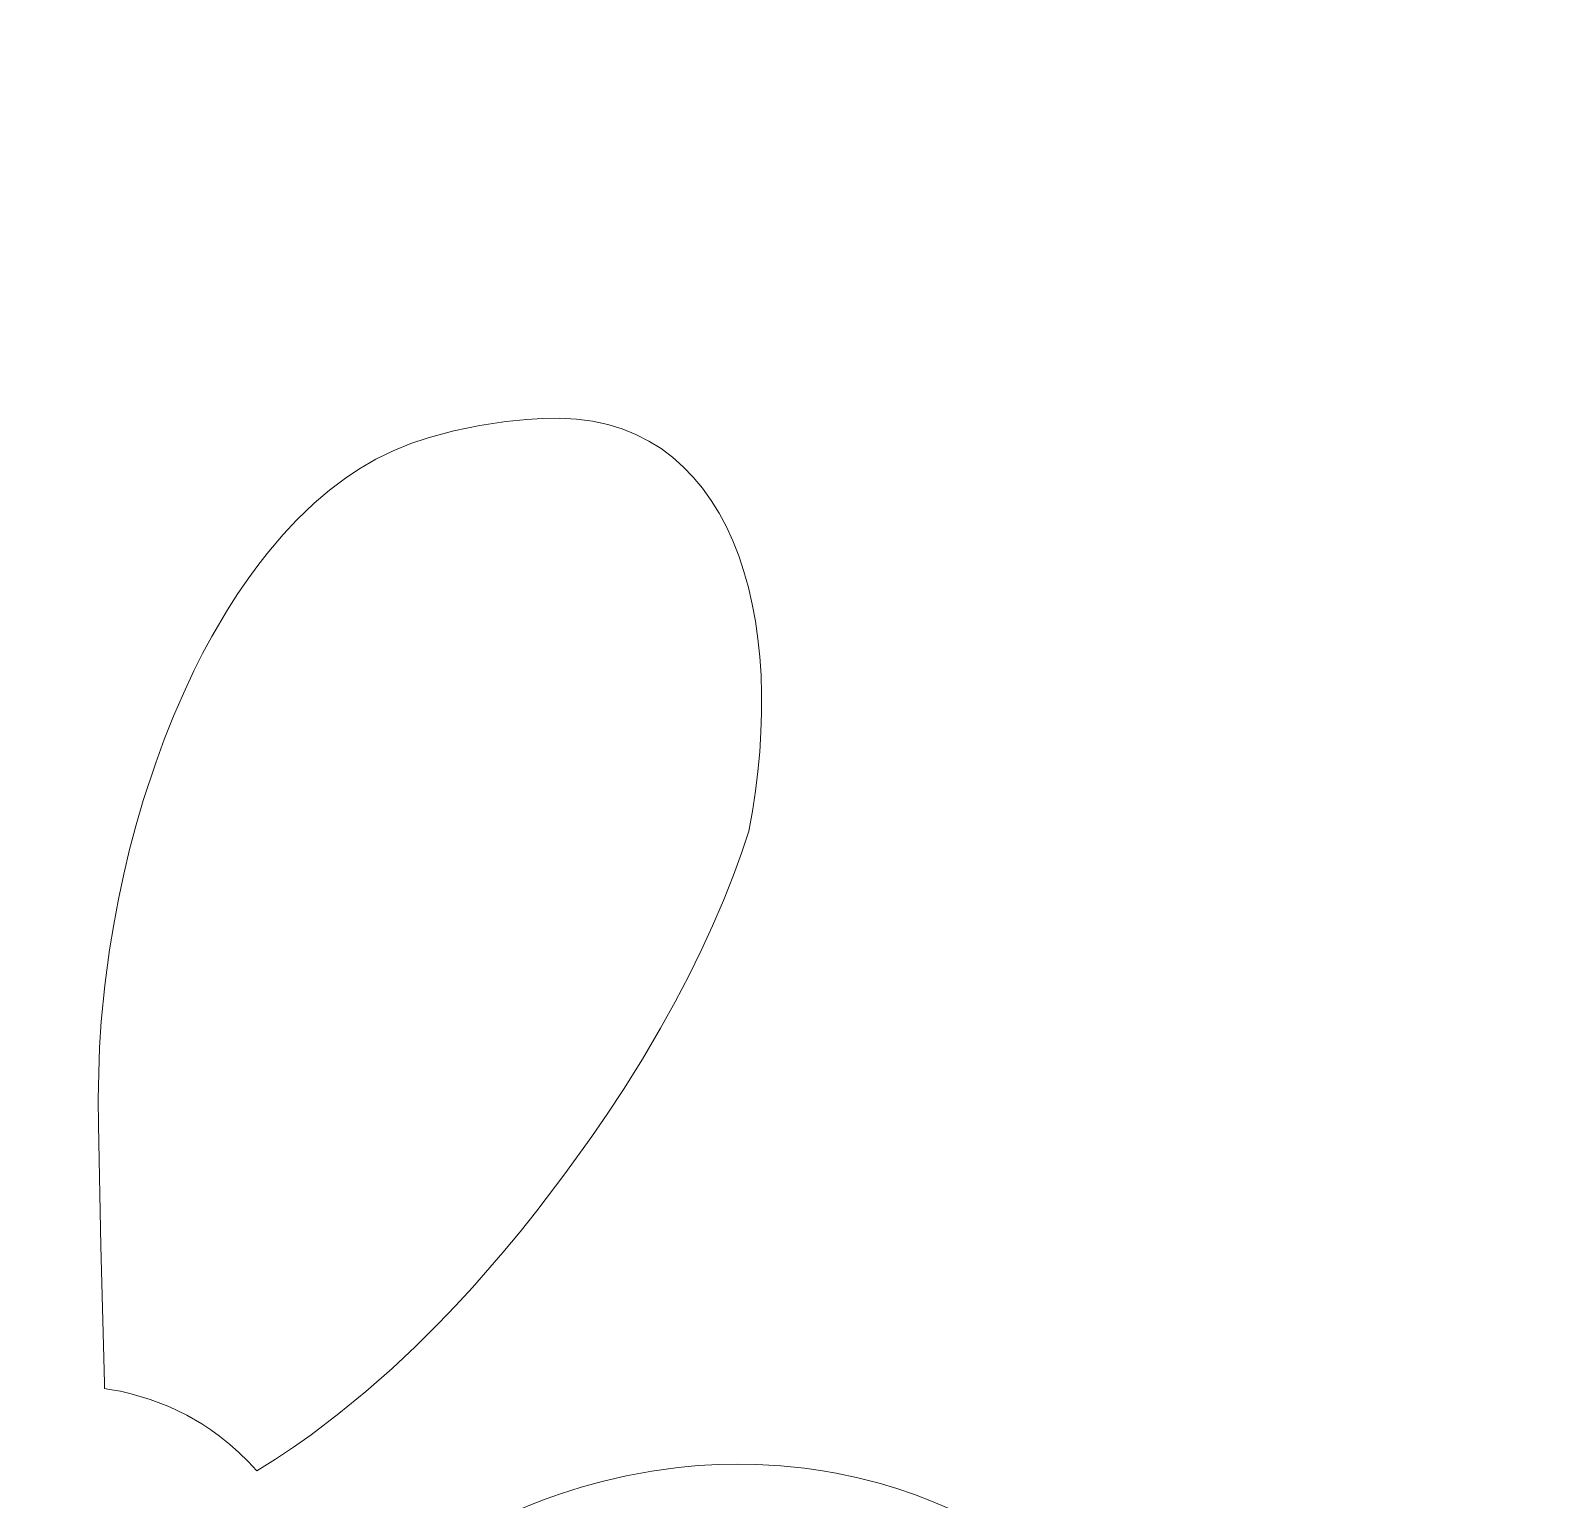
# Model space of a CAD drawing. Header units: centimetres. Extents: x -59 to 59, y -29 to 29.
# Drawn here: x 27.328 to 28.995, y -23.097 to -21.473 of the extents above; entities that cross this region are included whole.
import ezdxf

# ---------------------------------------------------------------- set-up
doc = ezdxf.new("R2010")
doc.units = ezdxf.units.CM
doc.header["$MEASUREMENT"] = 0
doc.layers.add('Camada 1', color=7, linetype='Continuous')

msp = doc.modelspace()

# ---------------------------------------------------------------- linework, layer by layer
at = {"layer": 'Camada 1', "color": 250, "lineweight": 9}
msp.add_open_spline([(26.47003, -27.1212), (27.42614, -26.64945), (28.54442, -26.35302), (29.66271, -26.05656), (29.66271, -26.05656), (29.66271, -26.05656), (30.6627, -25.86666), (30.6627, -25.86666), (30.6627, -25.86666), (30.6627, -25.86666), (30.6627, -7.06496), (30.6627, -7.06496), (30.6627, -7.06496), (30.6627, -7.06496), (5.66269, -7.06496), (5.66269, -7.06496), (5.66269, -7.06496), (5.66269, -7.06496), (5.66269, -25.86666), (5.66269, -25.86666), (5.66269, -25.86666), (5.66269, -25.86666), (6.66268, -26.05656), (6.66268, -26.05656), (6.66268, -26.05656), (7.78097, -26.35302), (8.89925, -26.64945), (9.85536, -27.1212), (9.85536, -27.1212), (10.81147, -27.59296), (11.6054, -28.24002), (12.31621, -28.67513), (12.31621, -28.67513), (13.02703, -29.11024), (13.65475, -29.3334), (14.31699, -29.37615), (14.31699, -29.37615), (14.9792, -29.41889), (15.67593, -29.28124), (16.32264, -29.03124), (16.32264, -29.03124), (16.96934, -28.78124), (17.56602, -28.41889), (18.16269, -28.05656), (18.16269, -28.05656), (18.75936, -28.41889), (19.35605, -28.78124), (20.00275, -29.03124), (20.00275, -29.03124), (20.64946, -29.28124), (21.34619, -29.41889), (22.0084, -29.37615), (22.0084, -29.37615), (22.67065, -29.3334), (23.29836, -29.11024), (24.00918, -28.67513), (24.00918, -28.67513), (24.71999, -28.24002), (25.51393, -27.59296), (26.47003, -27.1212)], degree=3, knots=[0, 0, 0, 0, 0.0625, 0.0625, 0.0625, 0.0625, 0.125, 0.125, 0.125, 0.125, 0.1875, 0.1875, 0.1875, 0.1875, 0.25, 0.25, 0.25, 0.25, 0.3125, 0.3125, 0.3125, 0.3125, 0.375, 0.375, 0.375, 0.375, 0.4375, 0.4375, 0.4375, 0.4375, 0.5, 0.5, 0.5, 0.5, 0.5625, 0.5625, 0.5625, 0.5625, 0.625, 0.625, 0.625, 0.625, 0.6875, 0.6875, 0.6875, 0.6875, 0.75, 0.75, 0.75, 0.75, 0.8125, 0.8125, 0.8125, 0.8125, 0.875, 0.875, 0.875, 0.875, 1, 1, 1, 1], dxfattribs=at)
at = {"layer": 'Camada 1', "color": 1, "lineweight": 9}
for points, knots in [([(28.12143, -22.35809), (28.16762, -22.12231), (28.10448, -21.89072), (27.89334, -21.9022), (27.89334, -21.9022), (27.89334, -21.9022), (27.87613, -21.90314), (27.87613, -21.90314), (27.87613, -21.90314), (27.87613, -21.90314), (27.85325, -21.90539), (27.85325, -21.90539), (27.85325, -21.90539), (27.85325, -21.90539), (27.82444, -21.90991), (27.82444, -21.90991), (27.82444, -21.90991), (27.82444, -21.90991), (27.79577, -21.91587), (27.79577, -21.91587), (27.79577, -21.91587), (27.79577, -21.91587), (27.76745, -21.92338), (27.76745, -21.92338), (27.76745, -21.92338), (27.76745, -21.92338), (27.7482, -21.9296), (27.7482, -21.9296), (27.7482, -21.9296), (27.7482, -21.9296), (27.7285, -21.93767), (27.7285, -21.93767), (27.7285, -21.93767), (27.7285, -21.93767), (27.70943, -21.94722), (27.70943, -21.94722), (27.70943, -21.94722), (27.70943, -21.94722), (27.69089, -21.95812), (27.69089, -21.95812), (27.69089, -21.95812), (27.69089, -21.95812), (27.67615, -21.96799), (27.67615, -21.96799), (27.67615, -21.96799), (27.67615, -21.96799), (27.65844, -21.98139), (27.65844, -21.98139), (27.65844, -21.98139), (27.65844, -21.98139), (27.64151, -21.99582), (27.64151, -21.99582), (27.64151, -21.99582), (27.64151, -21.99582), (27.62239, -22.01414), (27.62239, -22.01414), (27.62239, -22.01414), (27.62239, -22.01414), (27.60729, -22.03022), (27.60729, -22.03022), (27.60729, -22.03022), (27.60729, -22.03022), (27.58944, -22.05127), (27.58944, -22.05127), (27.58944, -22.05127), (27.58944, -22.05127), (27.5791, -22.06453), (27.5791, -22.06453), (27.5791, -22.06453), (27.5791, -22.06453), (27.56915, -22.07808), (27.56915, -22.07808), (27.56915, -22.07808), (27.56915, -22.07808), (27.55707, -22.09563), (27.55707, -22.09563), (27.55707, -22.09563), (27.55707, -22.09563), (27.54557, -22.11358), (27.54557, -22.11358), (27.54557, -22.11358), (27.54557, -22.11358), (27.5283, -22.14304), (27.5283, -22.14304), (27.5283, -22.14304), (27.5283, -22.14304), (27.51819, -22.16185), (27.51819, -22.16185), (27.51819, -22.16185), (27.51819, -22.16185), (27.50856, -22.18093), (27.50856, -22.18093), (27.50856, -22.18093), (27.50856, -22.18093), (27.49688, -22.20581), (27.49688, -22.20581), (27.49688, -22.20581), (27.49688, -22.20581), (27.48597, -22.23105), (27.48597, -22.23105), (27.48597, -22.23105), (27.48597, -22.23105), (27.4758, -22.25661), (27.4758, -22.25661), (27.4758, -22.25661), (27.4758, -22.25661), (27.46634, -22.28245), (27.46634, -22.28245), (27.46634, -22.28245), (27.46634, -22.28245), (27.4526, -22.32431), (27.4526, -22.32431), (27.4526, -22.32431), (27.4526, -22.32431), (27.44474, -22.35116), (27.44474, -22.35116), (27.44474, -22.35116), (27.44474, -22.35116), (27.43756, -22.37822), (27.43756, -22.37822), (27.43756, -22.37822), (27.43756, -22.37822), (27.43102, -22.40571), (27.43102, -22.40571), (27.43102, -22.40571), (27.43102, -22.40571), (27.42516, -22.43337), (27.42516, -22.43337), (27.42516, -22.43337), (27.42516, -22.43337), (27.41996, -22.46117), (27.41996, -22.46117), (27.41996, -22.46117), (27.41996, -22.46117), (27.4154, -22.48909), (27.4154, -22.48909), (27.4154, -22.48909), (27.4154, -22.48909), (27.41002, -22.52843), (27.41002, -22.52843), (27.41002, -22.52843), (27.41002, -22.52843), (27.40615, -22.56836), (27.40615, -22.56836), (27.40615, -22.56836), (27.40615, -22.56836), (27.40438, -22.59694), (27.40438, -22.59694), (27.40438, -22.59694), (27.40438, -22.59694), (27.40336, -22.62557), (27.40336, -22.62557), (27.40336, -22.62557), (27.40336, -22.62557), (27.40294, -22.65422), (27.40294, -22.65422), (27.40294, -22.65422), (27.40294, -22.65422), (27.40311, -22.68288), (27.40311, -22.68288), (27.40311, -22.68288), (27.40311, -22.68288), (27.40583, -22.81607), (27.40583, -22.81607), (27.40583, -22.81607), (27.40583, -22.81607), (27.40854, -22.92633), (27.40854, -22.92633), (27.40854, -22.92633), (27.40854, -22.92633), (27.4097, -22.96792), (27.4097, -22.96792), (27.4097, -22.96792), (27.4097, -22.96792), (27.4099, -22.97397), (27.4099, -22.97397), (27.4099, -22.97397), (27.4099, -22.97397), (27.41536, -22.97489), (27.41536, -22.97489), (27.41536, -22.97489), (27.41536, -22.97489), (27.42733, -22.97699), (27.42733, -22.97699), (27.42733, -22.97699), (27.42733, -22.97699), (27.4392, -22.97966), (27.4392, -22.97966), (27.4392, -22.97966), (27.4392, -22.97966), (27.46034, -22.98592), (27.46034, -22.98592), (27.46034, -22.98592), (27.46034, -22.98592), (27.48092, -22.99388), (27.48092, -22.99388), (27.48092, -22.99388), (27.48092, -22.99388), (27.50081, -23.00348), (27.50081, -23.00348), (27.50081, -23.00348), (27.50081, -23.00348), (27.5172, -23.013), (27.5172, -23.013), (27.5172, -23.013), (27.5172, -23.013), (27.52715, -23.01956), (27.52715, -23.01956), (27.52715, -23.01956), (27.52715, -23.01956), (27.53681, -23.02656), (27.53681, -23.02656), (27.53681, -23.02656), (27.53681, -23.02656), (27.5478, -23.03535), (27.5478, -23.03535), (27.5478, -23.03535), (27.5478, -23.03535), (27.55833, -23.0447), (27.55833, -23.0447), (27.55833, -23.0447), (27.55833, -23.0447), (27.56839, -23.05458), (27.56839, -23.05458), (27.56839, -23.05458), (27.56839, -23.05458), (27.57794, -23.06497), (27.57794, -23.06497), (27.57794, -23.06497), (27.57794, -23.06497), (27.59883, -23.05183), (27.59883, -23.05183), (27.59883, -23.05183), (27.59883, -23.05183), (27.6186, -23.03863), (27.6186, -23.03863), (27.6186, -23.03863), (27.6186, -23.03863), (27.63802, -23.0249), (27.63802, -23.0249), (27.63802, -23.0249), (27.63802, -23.0249), (27.66873, -23.00163), (27.66873, -23.00163), (27.66873, -23.00163), (27.66873, -23.00163), (27.69856, -22.97719), (27.69856, -22.97719), (27.69856, -22.97719), (27.69856, -22.97719), (27.72751, -22.9517), (27.72751, -22.9517), (27.72751, -22.9517), (27.72751, -22.9517), (27.75331, -22.92746), (27.75331, -22.92746), (27.75331, -22.92746), (27.75331, -22.92746), (27.77841, -22.90247), (27.77841, -22.90247), (27.77841, -22.90247), (27.77841, -22.90247), (27.79754, -22.88248), (27.79754, -22.88248), (27.79754, -22.88248), (27.79754, -22.88248), (27.8163, -22.86211), (27.8163, -22.86211), (27.8163, -22.86211), (27.8163, -22.86211), (27.84984, -22.82368), (27.84984, -22.82368), (27.84984, -22.82368), (27.84984, -22.82368), (27.86884, -22.80075), (27.86884, -22.80075), (27.86884, -22.80075), (27.86884, -22.80075), (27.88743, -22.77747), (27.88743, -22.77747), (27.88743, -22.77747), (27.88743, -22.77747), (27.91837, -22.73681), (27.91837, -22.73681), (27.91837, -22.73681), (27.91837, -22.73681), (27.94817, -22.6953), (27.94817, -22.6953), (27.94817, -22.6953), (27.94817, -22.6953), (27.96578, -22.66961), (27.96578, -22.66961), (27.96578, -22.66961), (27.96578, -22.66961), (27.9829, -22.64358), (27.9829, -22.64358), (27.9829, -22.64358), (27.9829, -22.64358), (28.0039, -22.60996), (28.0039, -22.60996), (28.0039, -22.60996), (28.0039, -22.60996), (28.02398, -22.57577), (28.02398, -22.57577), (28.02398, -22.57577), (28.02398, -22.57577), (28.04013, -22.54659), (28.04013, -22.54659), (28.04013, -22.54659), (28.04013, -22.54659), (28.05557, -22.51701), (28.05557, -22.51701), (28.05557, -22.51701), (28.05557, -22.51701), (28.06887, -22.48993), (28.06887, -22.48993), (28.06887, -22.48993), (28.06887, -22.48993), (28.08148, -22.46252), (28.08148, -22.46252), (28.08148, -22.46252), (28.08148, -22.46252), (28.09336, -22.43477), (28.09336, -22.43477), (28.09336, -22.43477), (28.09336, -22.43477), (28.10447, -22.4067), (28.10447, -22.4067), (28.10447, -22.4067), (28.10447, -22.4067), (28.11325, -22.3825), (28.11325, -22.3825), (28.11325, -22.3825), (28.11325, -22.3825), (28.12143, -22.35809), (28.12143, -22.35809), (28.12143, -22.35809), (28.12143, -22.35809), (28.12143, -22.35809), (28.12143, -22.35809)], [0, 0, 0, 0, 0.0116279, 0.0116279, 0.0116279, 0.0116279, 0.0232558, 0.0232558, 0.0232558, 0.0232558, 0.0348837, 0.0348837, 0.0348837, 0.0348837, 0.0465116, 0.0465116, 0.0465116, 0.0465116, 0.0581395, 0.0581395, 0.0581395, 0.0581395, 0.0697674, 0.0697674, 0.0697674, 0.0697674, 0.0813953, 0.0813953, 0.0813953, 0.0813953, 0.0930233, 0.0930233, 0.0930233, 0.0930233, 0.1046512, 0.1046512, 0.1046512, 0.1046512, 0.1162791, 0.1162791, 0.1162791, 0.1162791, 0.127907, 0.127907, 0.127907, 0.127907, 0.1395349, 0.1395349, 0.1395349, 0.1395349, 0.1511628, 0.1511628, 0.1511628, 0.1511628, 0.1627907, 0.1627907, 0.1627907, 0.1627907, 0.1744186, 0.1744186, 0.1744186, 0.1744186, 0.1860465, 0.1860465, 0.1860465, 0.1860465, 0.1976744, 0.1976744, 0.1976744, 0.1976744, 0.2093023, 0.2093023, 0.2093023, 0.2093023, 0.2209302, 0.2209302, 0.2209302, 0.2209302, 0.2325581, 0.2325581, 0.2325581, 0.2325581, 0.244186, 0.244186, 0.244186, 0.244186, 0.255814, 0.255814, 0.255814, 0.255814, 0.2674419, 0.2674419, 0.2674419, 0.2674419, 0.2790698, 0.2790698, 0.2790698, 0.2790698, 0.2906977, 0.2906977, 0.2906977, 0.2906977, 0.3023256, 0.3023256, 0.3023256, 0.3023256, 0.3139535, 0.3139535, 0.3139535, 0.3139535, 0.3255814, 0.3255814, 0.3255814, 0.3255814, 0.3372093, 0.3372093, 0.3372093, 0.3372093, 0.3488372, 0.3488372, 0.3488372, 0.3488372, 0.3604651, 0.3604651, 0.3604651, 0.3604651, 0.372093, 0.372093, 0.372093, 0.372093, 0.3837209, 0.3837209, 0.3837209, 0.3837209, 0.3953488, 0.3953488, 0.3953488, 0.3953488, 0.4069767, 0.4069767, 0.4069767, 0.4069767, 0.4186047, 0.4186047, 0.4186047, 0.4186047, 0.4302326, 0.4302326, 0.4302326, 0.4302326, 0.4418605, 0.4418605, 0.4418605, 0.4418605, 0.4534884, 0.4534884, 0.4534884, 0.4534884, 0.4651163, 0.4651163, 0.4651163, 0.4651163, 0.4767442, 0.4767442, 0.4767442, 0.4767442, 0.4883721, 0.4883721, 0.4883721, 0.4883721, 0.5, 0.5, 0.5, 0.5, 0.5116279, 0.5116279, 0.5116279, 0.5116279, 0.5232558, 0.5232558, 0.5232558, 0.5232558, 0.5348837, 0.5348837, 0.5348837, 0.5348837, 0.5465116, 0.5465116, 0.5465116, 0.5465116, 0.5581395, 0.5581395, 0.5581395, 0.5581395, 0.5697674, 0.5697674, 0.5697674, 0.5697674, 0.5813953, 0.5813953, 0.5813953, 0.5813953, 0.5930233, 0.5930233, 0.5930233, 0.5930233, 0.6046512, 0.6046512, 0.6046512, 0.6046512, 0.6162791, 0.6162791, 0.6162791, 0.6162791, 0.627907, 0.627907, 0.627907, 0.627907, 0.6395349, 0.6395349, 0.6395349, 0.6395349, 0.6511628, 0.6511628, 0.6511628, 0.6511628, 0.6627907, 0.6627907, 0.6627907, 0.6627907, 0.6744186, 0.6744186, 0.6744186, 0.6744186, 0.6860465, 0.6860465, 0.6860465, 0.6860465, 0.6976744, 0.6976744, 0.6976744, 0.6976744, 0.7093023, 0.7093023, 0.7093023, 0.7093023, 0.7209302, 0.7209302, 0.7209302, 0.7209302, 0.7325581, 0.7325581, 0.7325581, 0.7325581, 0.744186, 0.744186, 0.744186, 0.744186, 0.755814, 0.755814, 0.755814, 0.755814, 0.7674419, 0.7674419, 0.7674419, 0.7674419, 0.7790698, 0.7790698, 0.7790698, 0.7790698, 0.7906977, 0.7906977, 0.7906977, 0.7906977, 0.8023256, 0.8023256, 0.8023256, 0.8023256, 0.8139535, 0.8139535, 0.8139535, 0.8139535, 0.8255814, 0.8255814, 0.8255814, 0.8255814, 0.8372093, 0.8372093, 0.8372093, 0.8372093, 0.8488372, 0.8488372, 0.8488372, 0.8488372, 0.8604651, 0.8604651, 0.8604651, 0.8604651, 0.872093, 0.872093, 0.872093, 0.872093, 0.8837209, 0.8837209, 0.8837209, 0.8837209, 0.8953488, 0.8953488, 0.8953488, 0.8953488, 0.9069767, 0.9069767, 0.9069767, 0.9069767, 0.9186047, 0.9186047, 0.9186047, 0.9186047, 0.9302326, 0.9302326, 0.9302326, 0.9302326, 0.9418605, 0.9418605, 0.9418605, 0.9418605, 0.9534884, 0.9534884, 0.9534884, 0.9534884, 0.9651163, 0.9651163, 0.9651163, 0.9651163, 0.9767442, 0.9767442, 0.9767442, 0.9767442, 1, 1, 1, 1]), ([(27.63218, -23.24057), (27.63218, -23.24057), (27.63432, -23.24347), (27.63432, -23.24347), (27.63432, -23.24347), (27.63432, -23.24347), (27.63594, -23.24681), (27.63594, -23.24681), (27.63594, -23.24681), (27.63594, -23.24681), (27.63824, -23.25351), (27.63824, -23.25351), (27.63824, -23.25351), (27.63824, -23.25351), (27.64192, -23.26579), (27.64192, -23.26579), (27.64192, -23.26579), (27.64192, -23.26579), (27.64503, -23.27823), (27.64503, -23.27823), (27.64503, -23.27823), (27.64503, -23.27823), (27.64795, -23.29292), (27.64795, -23.29292), (27.64795, -23.29292), (27.64795, -23.29292), (27.65013, -23.30775), (27.65013, -23.30775), (27.65013, -23.30775), (27.65013, -23.30775), (27.65148, -23.32123), (27.65148, -23.32123), (27.65148, -23.32123), (27.65148, -23.32123), (27.65221, -23.33476), (27.65221, -23.33476), (27.65221, -23.33476), (27.65221, -23.33476), (27.65229, -23.35077), (27.65229, -23.35077), (27.65229, -23.35077), (27.65229, -23.35077), (27.65152, -23.36675), (27.65152, -23.36675), (27.65152, -23.36675), (27.65152, -23.36675), (27.65027, -23.37995), (27.65027, -23.37995), (27.65027, -23.37995), (27.65027, -23.37995), (27.64845, -23.39308), (27.64845, -23.39308), (27.64845, -23.39308), (27.64845, -23.39308), (27.64584, -23.40727), (27.64584, -23.40727), (27.64584, -23.40727), (27.64584, -23.40727), (27.64259, -23.42132), (27.64259, -23.42132), (27.64259, -23.42132), (27.64259, -23.42132), (27.63929, -23.43323), (27.63929, -23.43323), (27.63929, -23.43323), (27.63929, -23.43323), (27.63552, -23.44499), (27.63552, -23.44499), (27.63552, -23.44499), (27.63552, -23.44499), (27.63238, -23.45369), (27.63238, -23.45369), (27.63238, -23.45369), (27.63238, -23.45369), (27.63587, -23.45563), (27.63587, -23.45563), (27.63587, -23.45563), (27.63587, -23.45563), (27.63904, -23.45809), (27.63904, -23.45809), (27.63904, -23.45809), (27.63904, -23.45809), (27.64345, -23.46131), (27.64345, -23.46131), (27.64345, -23.46131), (27.64345, -23.46131), (27.66367, -23.47592), (27.66367, -23.47592), (27.66367, -23.47592), (27.66367, -23.47592), (27.68468, -23.4904), (27.68468, -23.4904), (27.68468, -23.4904), (27.68468, -23.4904), (27.73302, -23.52273), (27.73302, -23.52273), (27.73302, -23.52273), (27.73302, -23.52273), (27.75554, -23.53741), (27.75554, -23.53741), (27.75554, -23.53741), (27.75554, -23.53741), (27.77829, -23.55169), (27.77829, -23.55169), (27.77829, -23.55169), (27.77829, -23.55169), (27.81301, -23.57203), (27.81301, -23.57203), (27.81301, -23.57203), (27.81301, -23.57203), (27.84263, -23.58762), (27.84263, -23.58762), (27.84263, -23.58762), (27.84263, -23.58762), (27.86124, -23.59645), (27.86124, -23.59645), (27.86124, -23.59645), (27.86124, -23.59645), (27.88011, -23.60467), (27.88011, -23.60467), (27.88011, -23.60467), (27.88011, -23.60467), (27.89968, -23.61256), (27.89968, -23.61256), (27.89968, -23.61256), (27.89968, -23.61256), (27.91943, -23.61998), (27.91943, -23.61998), (27.91943, -23.61998), (27.91943, -23.61998), (27.94674, -23.62957), (27.94674, -23.62957), (27.94674, -23.62957), (27.94674, -23.62957), (27.97422, -23.63864), (27.97422, -23.63864), (27.97422, -23.63864), (27.97422, -23.63864), (28.01591, -23.651), (28.01591, -23.651), (28.01591, -23.651), (28.01591, -23.651), (28.04116, -23.6576), (28.04116, -23.6576), (28.04116, -23.6576), (28.04116, -23.6576), (28.06654, -23.6636), (28.06654, -23.6636), (28.06654, -23.6636), (28.06654, -23.6636), (28.09004, -23.66863), (28.09004, -23.66863), (28.09004, -23.66863), (28.09004, -23.66863), (28.11364, -23.67315), (28.11364, -23.67315), (28.11364, -23.67315), (28.11364, -23.67315), (28.15305, -23.67941), (28.15305, -23.67941), (28.15305, -23.67941), (28.15305, -23.67941), (28.18606, -23.68336), (28.18606, -23.68336), (28.18606, -23.68336), (28.18606, -23.68336), (28.20741, -23.68527), (28.20741, -23.68527), (28.20741, -23.68527), (28.20741, -23.68527), (28.22881, -23.68665), (28.22881, -23.68665), (28.22881, -23.68665), (28.22881, -23.68665), (28.25173, -23.68748), (28.25173, -23.68748), (28.25173, -23.68748), (28.25173, -23.68748), (28.27467, -23.68759), (28.27467, -23.68759), (28.27467, -23.68759), (28.27467, -23.68759), (28.29759, -23.68693), (28.29759, -23.68693), (28.29759, -23.68693), (28.29759, -23.68693), (28.32047, -23.68542), (28.32047, -23.68542), (28.32047, -23.68542), (28.32047, -23.68542), (28.33868, -23.68357), (28.33868, -23.68357), (28.33868, -23.68357), (28.33868, -23.68357), (28.35681, -23.68108), (28.35681, -23.68108), (28.35681, -23.68108), (28.35681, -23.68108), (28.38121, -23.67656), (28.38121, -23.67656), (28.38121, -23.67656), (28.38121, -23.67656), (28.40557, -23.67053), (28.40557, -23.67053), (28.40557, -23.67053), (28.40557, -23.67053), (28.42372, -23.66484), (28.42372, -23.66484), (28.42372, -23.66484), (28.42372, -23.66484), (28.44153, -23.65809), (28.44153, -23.65809), (28.44153, -23.65809), (28.44153, -23.65809), (28.45236, -23.65331), (28.45236, -23.65331), (28.45236, -23.65331), (28.45236, -23.65331), (28.46298, -23.64805), (28.46298, -23.64805), (28.46298, -23.64805), (28.46298, -23.64805), (28.47407, -23.64185), (28.47407, -23.64185), (28.47407, -23.64185), (28.47407, -23.64185), (28.48481, -23.63504), (28.48481, -23.63504), (28.48481, -23.63504), (28.48481, -23.63504), (28.49834, -23.62507), (28.49834, -23.62507), (28.49834, -23.62507), (28.49834, -23.62507), (28.51098, -23.61396), (28.51098, -23.61396), (28.51098, -23.61396), (28.51098, -23.61396), (28.51857, -23.60618), (28.51857, -23.60618), (28.51857, -23.60618), (28.51857, -23.60618), (28.52565, -23.59792), (28.52565, -23.59792), (28.52565, -23.59792), (28.52565, -23.59792), (28.53228, -23.58915), (28.53228, -23.58915), (28.53228, -23.58915), (28.53228, -23.58915), (28.53832, -23.57995), (28.53832, -23.57995), (28.53832, -23.57995), (28.53832, -23.57995), (28.54667, -23.56421), (28.54667, -23.56421), (28.54667, -23.56421), (28.54667, -23.56421), (28.55461, -23.54494), (28.55461, -23.54494), (28.55461, -23.54494), (28.55461, -23.54494), (28.55959, -23.53065), (28.55959, -23.53065), (28.55959, -23.53065), (28.55959, -23.53065), (28.56407, -23.5162), (28.56407, -23.5162), (28.56407, -23.5162), (28.56407, -23.5162), (28.56784, -23.5021), (28.56784, -23.5021), (28.56784, -23.5021), (28.56784, -23.5021), (28.57102, -23.48786), (28.57102, -23.48786), (28.57102, -23.48786), (28.57102, -23.48786), (28.57471, -23.46615), (28.57471, -23.46615), (28.57471, -23.46615), (28.57471, -23.46615), (28.57697, -23.44424), (28.57697, -23.44424), (28.57697, -23.44424), (28.57697, -23.44424), (28.5776, -23.43086), (28.5776, -23.43086), (28.5776, -23.43086), (28.5776, -23.43086), (28.57766, -23.41746), (28.57766, -23.41746), (28.57766, -23.41746), (28.57766, -23.41746), (28.57702, -23.40237), (28.57702, -23.40237), (28.57702, -23.40237), (28.57702, -23.40237), (28.57562, -23.38733), (28.57562, -23.38733), (28.57562, -23.38733), (28.57562, -23.38733), (28.573, -23.36976), (28.573, -23.36976), (28.573, -23.36976), (28.573, -23.36976), (28.56842, -23.34897), (28.56842, -23.34897), (28.56842, -23.34897), (28.56842, -23.34897), (28.56209, -23.32797), (28.56209, -23.32797), (28.56209, -23.32797), (28.56209, -23.32797), (28.55613, -23.31212), (28.55613, -23.31212), (28.55613, -23.31212), (28.55613, -23.31212), (28.54929, -23.29665), (28.54929, -23.29665), (28.54929, -23.29665), (28.54929, -23.29665), (28.53938, -23.27751), (28.53938, -23.27751), (28.53938, -23.27751), (28.53938, -23.27751), (28.52822, -23.25909), (28.52822, -23.25909), (28.52822, -23.25909), (28.52822, -23.25909), (28.51668, -23.24245), (28.51668, -23.24245), (28.51668, -23.24245), (28.51668, -23.24245), (28.50583, -23.22847), (28.50583, -23.22847), (28.50583, -23.22847), (28.50583, -23.22847), (28.49433, -23.21503), (28.49433, -23.21503), (28.49433, -23.21503), (28.49433, -23.21503), (28.47709, -23.19702), (28.47709, -23.19702), (28.47709, -23.19702), (28.47709, -23.19702), (28.46178, -23.18275), (28.46178, -23.18275), (28.46178, -23.18275), (28.46178, -23.18275), (28.4458, -23.16928), (28.4458, -23.16928), (28.4458, -23.16928), (28.4458, -23.16928), (28.43335, -23.15965), (28.43335, -23.15965), (28.43335, -23.15965), (28.43335, -23.15965), (28.42058, -23.15047), (28.42058, -23.15047), (28.42058, -23.15047), (28.42058, -23.15047), (28.40253, -23.13857), (28.40253, -23.13857), (28.40253, -23.13857), (28.40253, -23.13857), (28.38398, -23.1275), (28.38398, -23.1275), (28.38398, -23.1275), (28.38398, -23.1275), (28.36314, -23.11633), (28.36314, -23.11633), (28.36314, -23.11633), (28.36314, -23.11633), (28.34181, -23.10616), (28.34181, -23.10616), (28.34181, -23.10616), (28.34181, -23.10616), (28.32333, -23.09827), (28.32333, -23.09827), (28.32333, -23.09827), (28.32333, -23.09827), (28.30457, -23.09109), (28.30457, -23.09109), (28.30457, -23.09109), (28.30457, -23.09109), (28.28507, -23.08446), (28.28507, -23.08446), (28.28507, -23.08446), (28.28507, -23.08446), (28.26535, -23.07856), (28.26535, -23.07856), (28.26535, -23.07856), (28.26535, -23.07856), (28.24178, -23.07253), (28.24178, -23.07253), (28.24178, -23.07253), (28.24178, -23.07253), (28.21798, -23.06752), (28.21798, -23.06752), (28.21798, -23.06752), (28.21798, -23.06752), (28.20051, -23.0645), (28.20051, -23.0645), (28.20051, -23.0645), (28.20051, -23.0645), (28.18296, -23.06203), (28.18296, -23.06203), (28.18296, -23.06203), (28.18296, -23.06203), (28.15677, -23.05934), (28.15677, -23.05934), (28.15677, -23.05934), (28.15677, -23.05934), (28.13049, -23.05783), (28.13049, -23.05783), (28.13049, -23.05783), (28.13049, -23.05783), (28.10933, -23.05746), (28.10933, -23.05746), (28.10933, -23.05746), (28.10933, -23.05746), (28.08816, -23.05784), (28.08816, -23.05784), (28.08816, -23.05784), (28.08816, -23.05784), (28.06569, -23.05907), (28.06569, -23.05907), (28.06569, -23.05907), (28.06569, -23.05907), (28.04328, -23.06114), (28.04328, -23.06114), (28.04328, -23.06114), (28.04328, -23.06114), (28.01454, -23.06504), (28.01454, -23.06504), (28.01454, -23.06504), (28.01454, -23.06504), (27.98601, -23.07031), (27.98601, -23.07031), (27.98601, -23.07031), (27.98601, -23.07031), (27.95936, -23.07649), (27.95936, -23.07649), (27.95936, -23.07649), (27.95936, -23.07649), (27.93621, -23.0829), (27.93621, -23.0829), (27.93621, -23.0829), (27.93621, -23.0829), (27.91332, -23.09019), (27.91332, -23.09019), (27.91332, -23.09019), (27.91332, -23.09019), (27.89644, -23.09618), (27.89644, -23.09618), (27.89644, -23.09618), (27.89644, -23.09618), (27.87974, -23.10267), (27.87974, -23.10267), (27.87974, -23.10267), (27.87974, -23.10267), (27.8618, -23.11023), (27.8618, -23.11023), (27.8618, -23.11023), (27.8618, -23.11023), (27.84403, -23.11824), (27.84403, -23.11824), (27.84403, -23.11824), (27.84403, -23.11824), (27.80622, -23.13665), (27.80622, -23.13665), (27.80622, -23.13665), (27.80622, -23.13665), (27.76551, -23.15854), (27.76551, -23.15854), (27.76551, -23.15854), (27.76551, -23.15854), (27.73423, -23.17669), (27.73423, -23.17669), (27.73423, -23.17669), (27.73423, -23.17669), (27.70344, -23.19567), (27.70344, -23.19567), (27.70344, -23.19567), (27.70344, -23.19567), (27.65118, -23.22903), (27.65118, -23.22903), (27.65118, -23.22903), (27.65118, -23.22903), (27.64262, -23.23463), (27.64262, -23.23463), (27.64262, -23.23463), (27.64262, -23.23463), (27.63379, -23.23976), (27.63379, -23.23976), (27.63379, -23.23976), (27.63379, -23.23976), (27.63218, -23.24057), (27.63218, -23.24057), (27.63218, -23.24057), (27.63218, -23.24057), (27.63218, -23.24057), (27.63218, -23.24057)], [0, 0, 0, 0, 0.007874, 0.007874, 0.007874, 0.007874, 0.015748, 0.015748, 0.015748, 0.015748, 0.023622, 0.023622, 0.023622, 0.023622, 0.0314961, 0.0314961, 0.0314961, 0.0314961, 0.0393701, 0.0393701, 0.0393701, 0.0393701, 0.0472441, 0.0472441, 0.0472441, 0.0472441, 0.0551181, 0.0551181, 0.0551181, 0.0551181, 0.0629921, 0.0629921, 0.0629921, 0.0629921, 0.0708661, 0.0708661, 0.0708661, 0.0708661, 0.0787402, 0.0787402, 0.0787402, 0.0787402, 0.0866142, 0.0866142, 0.0866142, 0.0866142, 0.0944882, 0.0944882, 0.0944882, 0.0944882, 0.1023622, 0.1023622, 0.1023622, 0.1023622, 0.1102362, 0.1102362, 0.1102362, 0.1102362, 0.1181102, 0.1181102, 0.1181102, 0.1181102, 0.1259843, 0.1259843, 0.1259843, 0.1259843, 0.1338583, 0.1338583, 0.1338583, 0.1338583, 0.1417323, 0.1417323, 0.1417323, 0.1417323, 0.1496063, 0.1496063, 0.1496063, 0.1496063, 0.1574803, 0.1574803, 0.1574803, 0.1574803, 0.1653543, 0.1653543, 0.1653543, 0.1653543, 0.1732283, 0.1732283, 0.1732283, 0.1732283, 0.1811024, 0.1811024, 0.1811024, 0.1811024, 0.1889764, 0.1889764, 0.1889764, 0.1889764, 0.1968504, 0.1968504, 0.1968504, 0.1968504, 0.2047244, 0.2047244, 0.2047244, 0.2047244, 0.2125984, 0.2125984, 0.2125984, 0.2125984, 0.2204724, 0.2204724, 0.2204724, 0.2204724, 0.2283465, 0.2283465, 0.2283465, 0.2283465, 0.2362205, 0.2362205, 0.2362205, 0.2362205, 0.2440945, 0.2440945, 0.2440945, 0.2440945, 0.2519685, 0.2519685, 0.2519685, 0.2519685, 0.2598425, 0.2598425, 0.2598425, 0.2598425, 0.2677165, 0.2677165, 0.2677165, 0.2677165, 0.2755906, 0.2755906, 0.2755906, 0.2755906, 0.2834646, 0.2834646, 0.2834646, 0.2834646, 0.2913386, 0.2913386, 0.2913386, 0.2913386, 0.2992126, 0.2992126, 0.2992126, 0.2992126, 0.3070866, 0.3070866, 0.3070866, 0.3070866, 0.3149606, 0.3149606, 0.3149606, 0.3149606, 0.3228346, 0.3228346, 0.3228346, 0.3228346, 0.3307087, 0.3307087, 0.3307087, 0.3307087, 0.3385827, 0.3385827, 0.3385827, 0.3385827, 0.3464567, 0.3464567, 0.3464567, 0.3464567, 0.3543307, 0.3543307, 0.3543307, 0.3543307, 0.3622047, 0.3622047, 0.3622047, 0.3622047, 0.3700787, 0.3700787, 0.3700787, 0.3700787, 0.3779528, 0.3779528, 0.3779528, 0.3779528, 0.3858268, 0.3858268, 0.3858268, 0.3858268, 0.3937008, 0.3937008, 0.3937008, 0.3937008, 0.4015748, 0.4015748, 0.4015748, 0.4015748, 0.4094488, 0.4094488, 0.4094488, 0.4094488, 0.4173228, 0.4173228, 0.4173228, 0.4173228, 0.4251969, 0.4251969, 0.4251969, 0.4251969, 0.4330709, 0.4330709, 0.4330709, 0.4330709, 0.4409449, 0.4409449, 0.4409449, 0.4409449, 0.4488189, 0.4488189, 0.4488189, 0.4488189, 0.4566929, 0.4566929, 0.4566929, 0.4566929, 0.4645669, 0.4645669, 0.4645669, 0.4645669, 0.4724409, 0.4724409, 0.4724409, 0.4724409, 0.480315, 0.480315, 0.480315, 0.480315, 0.488189, 0.488189, 0.488189, 0.488189, 0.496063, 0.496063, 0.496063, 0.496063, 0.503937, 0.503937, 0.503937, 0.503937, 0.511811, 0.511811, 0.511811, 0.511811, 0.519685, 0.519685, 0.519685, 0.519685, 0.5275591, 0.5275591, 0.5275591, 0.5275591, 0.5354331, 0.5354331, 0.5354331, 0.5354331, 0.5433071, 0.5433071, 0.5433071, 0.5433071, 0.5511811, 0.5511811, 0.5511811, 0.5511811, 0.5590551, 0.5590551, 0.5590551, 0.5590551, 0.5669291, 0.5669291, 0.5669291, 0.5669291, 0.5748031, 0.5748031, 0.5748031, 0.5748031, 0.5826772, 0.5826772, 0.5826772, 0.5826772, 0.5905512, 0.5905512, 0.5905512, 0.5905512, 0.5984252, 0.5984252, 0.5984252, 0.5984252, 0.6062992, 0.6062992, 0.6062992, 0.6062992, 0.6141732, 0.6141732, 0.6141732, 0.6141732, 0.6220472, 0.6220472, 0.6220472, 0.6220472, 0.6299213, 0.6299213, 0.6299213, 0.6299213, 0.6377953, 0.6377953, 0.6377953, 0.6377953, 0.6456693, 0.6456693, 0.6456693, 0.6456693, 0.6535433, 0.6535433, 0.6535433, 0.6535433, 0.6614173, 0.6614173, 0.6614173, 0.6614173, 0.6692913, 0.6692913, 0.6692913, 0.6692913, 0.6771654, 0.6771654, 0.6771654, 0.6771654, 0.6850394, 0.6850394, 0.6850394, 0.6850394, 0.6929134, 0.6929134, 0.6929134, 0.6929134, 0.7007874, 0.7007874, 0.7007874, 0.7007874, 0.7086614, 0.7086614, 0.7086614, 0.7086614, 0.7165354, 0.7165354, 0.7165354, 0.7165354, 0.7244094, 0.7244094, 0.7244094, 0.7244094, 0.7322835, 0.7322835, 0.7322835, 0.7322835, 0.7401575, 0.7401575, 0.7401575, 0.7401575, 0.7480315, 0.7480315, 0.7480315, 0.7480315, 0.7559055, 0.7559055, 0.7559055, 0.7559055, 0.7637795, 0.7637795, 0.7637795, 0.7637795, 0.7716535, 0.7716535, 0.7716535, 0.7716535, 0.7795276, 0.7795276, 0.7795276, 0.7795276, 0.7874016, 0.7874016, 0.7874016, 0.7874016, 0.7952756, 0.7952756, 0.7952756, 0.7952756, 0.8031496, 0.8031496, 0.8031496, 0.8031496, 0.8110236, 0.8110236, 0.8110236, 0.8110236, 0.8188976, 0.8188976, 0.8188976, 0.8188976, 0.8267717, 0.8267717, 0.8267717, 0.8267717, 0.8346457, 0.8346457, 0.8346457, 0.8346457, 0.8425197, 0.8425197, 0.8425197, 0.8425197, 0.8503937, 0.8503937, 0.8503937, 0.8503937, 0.8582677, 0.8582677, 0.8582677, 0.8582677, 0.8661417, 0.8661417, 0.8661417, 0.8661417, 0.8740157, 0.8740157, 0.8740157, 0.8740157, 0.8818898, 0.8818898, 0.8818898, 0.8818898, 0.8897638, 0.8897638, 0.8897638, 0.8897638, 0.8976378, 0.8976378, 0.8976378, 0.8976378, 0.9055118, 0.9055118, 0.9055118, 0.9055118, 0.9133858, 0.9133858, 0.9133858, 0.9133858, 0.9212598, 0.9212598, 0.9212598, 0.9212598, 0.9291339, 0.9291339, 0.9291339, 0.9291339, 0.9370079, 0.9370079, 0.9370079, 0.9370079, 0.9448819, 0.9448819, 0.9448819, 0.9448819, 0.9527559, 0.9527559, 0.9527559, 0.9527559, 0.9606299, 0.9606299, 0.9606299, 0.9606299, 0.9685039, 0.9685039, 0.9685039, 0.9685039, 0.976378, 0.976378, 0.976378, 0.976378, 0.984252, 0.984252, 0.984252, 0.984252, 1, 1, 1, 1])]:
    msp.add_open_spline(points, degree=3, knots=knots, dxfattribs=at)

doc.saveas('drawing.dxf')
